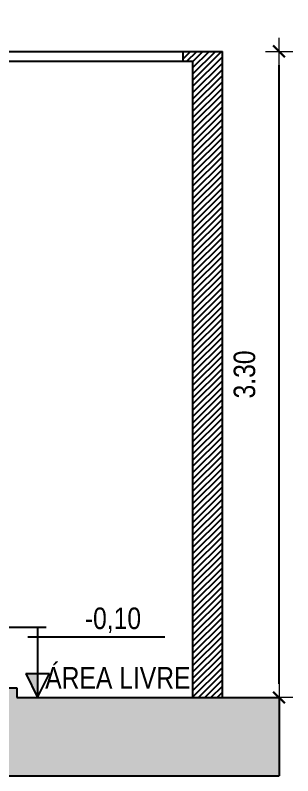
# Model space of a CAD drawing. Header units: millimetres. Extents: x -677 to -23, y -135 to 1112.
# Drawn here: x -216.049 to -214.631, y 864.644 to 868.529 of the extents above; entities that cross this region are included whole.
import ezdxf
from ezdxf.enums import TextEntityAlignment as Align

# ---------------------------------------------------------------- set-up
doc = ezdxf.new("R2010")
doc.units = ezdxf.units.MM
doc.header["$LTSCALE"] = 20
doc.header["$MEASUREMENT"] = 0
doc.header["$PDSIZE"] = -5
doc.linetypes.add('CONTINU', pattern=[0])
doc.layers.get('0').update_dxf_attribs({"linetype": 'CONTINUOUS'})
doc.layers.get('Defpoints').update_dxf_attribs({"linetype": 'CONTINUOUS'})
for name, color, linetype in [('COTAS', 7, 'CONTINUOUS'), ('E-hatch', 8, 'CONTINUOUS'), ('E-txt-g', 3, 'CONTINUOUS')]:
    doc.layers.add(name, color=color, linetype=linetype)
for name, color, linetype, lineweight in [('E-Pen-C', 4, 'CONTINUOUS', 15), ('E-Pen-G', 3, 'CONTINUOUS', 30), ('E-Txt-W', 7, 'CONTINUOUS', 20)]:
    doc.layers.add(name, color=color, linetype=linetype, lineweight=lineweight)
doc.styles.add('F2', font='swissc.ttf')
doc.styles.add('REG60', font='romans.shx', dxfattribs={"width": 0.8, "height": 0.15})
doc.styles.add('REG80', font='romans.shx', dxfattribs={"width": 0.8, "height": 0.2})
doc.dimstyles.new('DIMENSION-1', dxfattribs={"dimtxt": 0.11, "dimasz": 0.07, "dimexe": 1, "dimexo": 0, "dimgap": 0.12, "dimtad": 1, "dimzin": 7, "dimdsep": 46, "dimtxsty": 'F2', "dimblk1": 'TRACO', "dimblk2": 'TRACO', "dimsah": 1, "dimcen": 1, "dimse1": 1, "dimse2": 1, "dimclrd": 256, "dimclre": 256, "dimclrt": 6, "dimadec": 0, "dimazin": 0, "dimtfac": 1, "dimtix": 1, "dimtmove": 2, "dimatfit": 3, "dimldrblk": 'TRACO', "dimfxl": 1, "dimtolj": 1, "dimtzin": 0, "dimarcsym": 0})

# ---------------------------------------------------------------- blocks, each defined once
blk = doc.blocks.new('TRACO')
at = {"layer": 'E-Pen-C'}
for p, q in [((0, 1), (0, -1)), ((-1, 0), (1, 0))]:
    blk.add_line(p, q, dxfattribs=at)
at = {"layer": 'E-Pen-G'}
blk.add_line((-0.424, -0.424), (0.424, 0.424), dxfattribs=at)
blk = doc.blocks.new('*D884')
at = {"color": 4, "lineweight": -2}
blk.add_line((-214.701, 865.1141), (-214.701, 868.2741), dxfattribs=at)
at = {"layer": 'Defpoints', "color": 0, "linetype": 'Continuous'}
for p in [(-215.1409, 868.3441), (-214.701, 868.3441), (-215.1409, 865.0441)]:
    blk.add_point(p, dxfattribs=at)
at = {"color": 4, "linetype": 'Continuous', "lineweight": -2, "xscale": 0.07, "yscale": 0.07, "zscale": 0.07}
for p, rotation in [((-214.701, 868.3441), 90), ((-214.701, 865.0441), 270)]:
    blk.add_blockref('TRACO', p, dxfattribs=dict(at, rotation=rotation))
at = {"color": 4, "linetype": 'Continuous', "insert": (-214.8774, 866.6941), "char_height": 0.11, "attachment_point": 5, "rotation": 90, "style": 'F2'}
blk.add_mtext('\\A1;3.30', dxfattribs=at)
blk = doc.blocks.new('TXT-AMB75')
at = {"layer": 'E-txt-g', "style": 'REG80', "width": 0.8, "flags": 8}
blk.add_attdef('TXT', text='', height=0.2, dxfattribs=at).set_placement((0.0055, 0.2964), align=Align.CENTER)
at = {"layer": 'E-Txt-W', "style": 'REG60', "width": 0.8, "flags": 8}
blk.add_attdef('TXT', text='', height=0.15, dxfattribs=at).set_placement((0.0055, 0.0271), align=Align.CENTER)

msp = doc.modelspace()

# ---------------------------------------------------------------- hatches: boundary and pattern name
at = {"layer": 'COTAS', "linetype": 'CONTINU'}
h = msp.add_hatch(dxfattribs=at)
h.set_pattern_fill('ANSI38', color=8, scale=0.25, style=0)
h.set_pattern_definition([(45, (-220.854086, 158.321646), (-0.0220970869, 0.0220970869), []), (135, (-220.854086, 158.321646), (-0.0662912607, 0.0220970869), [0.078125, -0.046875])])
h.paths.add_polyline_path([(-214.701, 864.6441), (-214.701, 865.0441), (-216.0409, 865.0441), (-216.0409, 865.0941), (-216.6409, 865.0941), (-216.6409, 865.1441), (-222.4797, 865.1441), (-222.4797, 864.6441)])
at = {"layer": 'E-hatch'}
h = msp.add_hatch(dxfattribs=at)
h.set_pattern_fill('ANSI31', color=256, scale=0.18, style=0)
h.set_pattern_definition([(45, (-141.81234, 129.548675), (-0.0159099026, 0.0159099026), [])])
h.paths.add_polyline_path([(-220.7909, 868.1441), (-220.9409, 868.1441), (-220.9409, 865.1441), (-220.7909, 865.1441)])
h.paths.add_polyline_path([(-221.8409, 868.1441), (-221.9909, 868.1441), (-221.9909, 865.1441), (-221.8409, 865.1441)])
h.paths.add_polyline_path([(-221.8409, 869.8441), (-221.9909, 869.8441), (-221.9909, 868.5441), (-221.8409, 868.5441)])
h.paths.add_polyline_path([(-217.9909, 870.9441), (-218.1409, 870.9441), (-218.1409, 869.4441), (-217.8409, 869.4441), (-217.9909, 869.5941)])
h.paths.add_polyline_path([(-216.6409, 870.9441), (-216.7909, 870.9441), (-216.7909, 869.5941), (-216.9409, 869.4441), (-216.6409, 869.4441)])
h.paths.add_polyline_path([(-216.6409, 869.0441), (-216.7909, 869.0441), (-216.7909, 868.5441), (-216.6409, 868.5441)])
h.paths.add_polyline_path([(-217.9909, 869.0441), (-218.1409, 869.0441), (-218.1409, 868.5441), (-217.9909, 868.5441)])
h.paths.add_polyline_path([(-218.1409, 868.8471), (-218.4409, 868.8471), (-218.4409, 868.9892), (-218.5909, 869.0198), (-218.5909, 868.753), (-218.1409, 868.753)])
h.paths.add_polyline_path([(-217.9909, 868.1441), (-218.1409, 868.1441), (-218.1409, 865.1441), (-217.9909, 865.1441)])
h.paths.add_polyline_path([(-216.6409, 868.1441), (-216.7909, 868.1441), (-216.7909, 867.6441), (-216.6409, 867.6441)])
h.paths.add_polyline_path([(-216.6409, 867.1441), (-216.7909, 867.1441), (-216.7909, 866.2372), (-216.7909, 866.1877), (-216.7909, 865.1441), (-216.6409, 865.1441)])
h.paths.add_polyline_path([(-214.9909, 868.3441), (-215.1909, 868.3441), (-215.1909, 868.2941), (-215.1409, 868.2941), (-215.1409, 865.0441), (-214.9909, 865.0441)])

# ---------------------------------------------------------------- linework, layer by layer
at = {"color": 8, "linetype": 'Continuous'}
for p, q in [((-216.6409, 868.3441), (-215.1909, 868.3441)), ((-216.6409, 868.2941), (-215.1909, 868.2941)), ((-214.701, 865.0441), (-214.701, 864.6441))]:
    msp.add_line(p, q, dxfattribs=at)
at = {"color": 5, "linetype": 'Continuous'}
for p, q in [((-215.1909, 868.3441), (-214.9909, 868.3441)), ((-215.1909, 868.2941), (-215.1909, 868.3441)), ((-214.9909, 865.0441), (-214.9909, 868.3441)), ((-215.1909, 868.2941), (-215.1409, 868.2941)), ((-215.1409, 865.0441), (-215.1409, 868.2941))]:
    msp.add_line(p, q, dxfattribs=at)
for p, q in [((-216.5895, 865.4031), (-215.8903, 865.4031)), ((-215.9344, 865.3992), (-215.9344, 865.0441)), ((-215.9839, 865.3531), (-215.2848, 865.3531)), ((-215.9954, 865.1661), (-215.9344, 865.0441)), ((-215.9954, 865.1661), (-215.8734, 865.1661)), ((-215.9344, 865.0441), (-215.8734, 865.1661))]:
    msp.add_line(p, q)
at = {"color": 1, "linetype": 'Continuous'}
for p, q in [((-216.6409, 865.0941), (-216.0409, 865.0941)), ((-216.0409, 865.0941), (-216.0409, 865.0441)), ((-216.0409, 865.0441), (-214.701, 865.0441))]:
    msp.add_line(p, q, dxfattribs=at)
msp.add_solid([(-215.9954, 865.1661), (-215.9344, 865.1661), (-215.9344, 865.0441)])
at = {"layer": 'COTAS', "color": 8, "linetype": 'CONTINU'}
msp.add_line((-222.4797, 864.6441), (-214.701, 864.6441), dxfattribs=at)

# ---------------------------------------------------------------- block references
ref = msp.add_blockref('TXT-AMB75', (-215.5517, 865.1774), dxfattribs=dict(xscale=0.7290000000000001, yscale=0.7290000000000001, zscale=0.7290000000000001))
ref.add_attrib('TXT', '-0,10', dxfattribs={"layer": 'E-txt-g', "color": 2, "height": 0.11, "style": 'F2'}).set_placement((-215.5497, 865.3935), align=Align.CENTER)
ref = msp.add_blockref('TXT-AMB75', (-215.5267, 864.8736), dxfattribs=dict(xscale=0.7290000000000001, yscale=0.7290000000000001, zscale=0.7290000000000001))
ref.add_attrib('TXT', 'ÁREA LIVRE', dxfattribs={"layer": 'E-txt-g', "color": 2, "height": 0.11, "style": 'F2'}).set_placement((-215.5248, 865.0897), align=Align.CENTER)

# ---------------------------------------------------------------- dimensions: what is measured, and where the dimension line sits
at = {"color": 8, "linetype": 'Continuous'}
dim = msp.add_linear_dim(base=(-214.701, 868.3441), p1=(-215.1409, 865.0441), p2=(-215.1409, 868.3441), angle=90, dimstyle='DIMENSION-1', override={"dimclrd": 4, "dimclrt": 4, "dimadec": 8, "dimfxl": 0.5, "dimfxlon": 1}, dxfattribs=at)
dim.commit()
dim.dimension.update_dxf_attribs({"geometry": '*D884', "text_midpoint": (-214.8774, 866.6941)})

doc.saveas('drawing.dxf')
